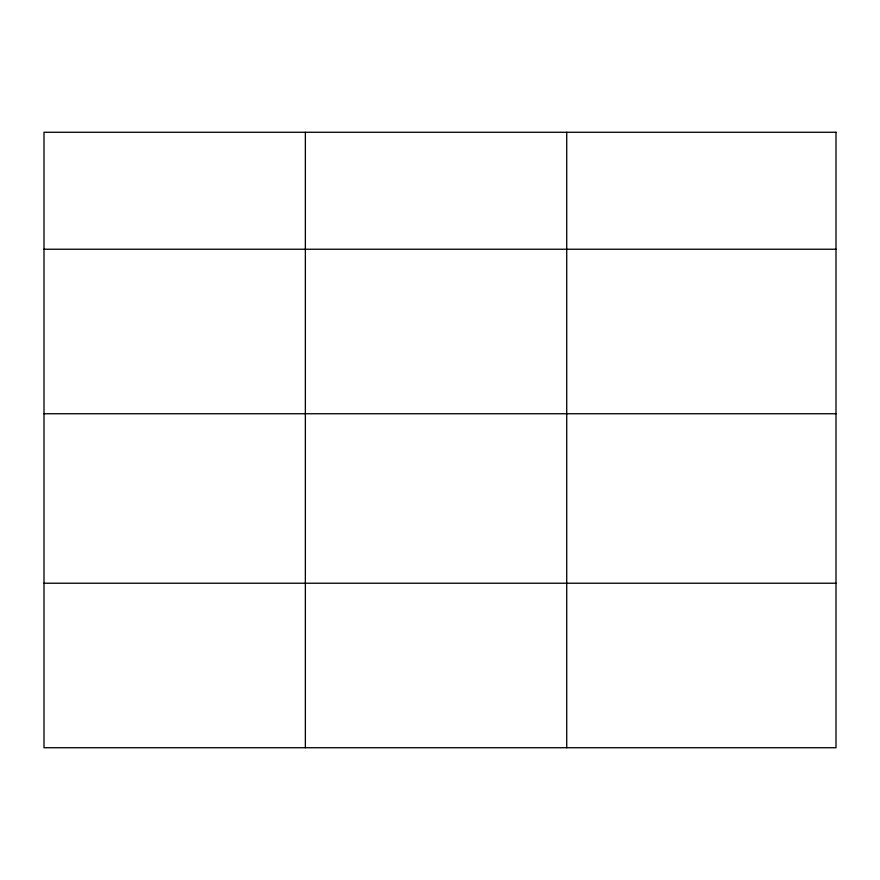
<?xml version="1.0" encoding="UTF-8"?>
<svg xmlns="http://www.w3.org/2000/svg" width="880" height="880" viewBox="0 0 880 880"><rect width="100%" height="100%" fill="white"/><g stroke="black" fill="none" stroke-linecap="round" stroke-linejoin="round"><path stroke-width="1.32" d="M44 249.238L836 249.238M44 413.743L836 413.743M44 583.231L836 583.231M566.72 132.264L566.72 747.736M305.36 132.264L305.36 747.736M836 132.264L44 132.264L44 747.736L836 747.736L836 132.264"/></g></svg>
